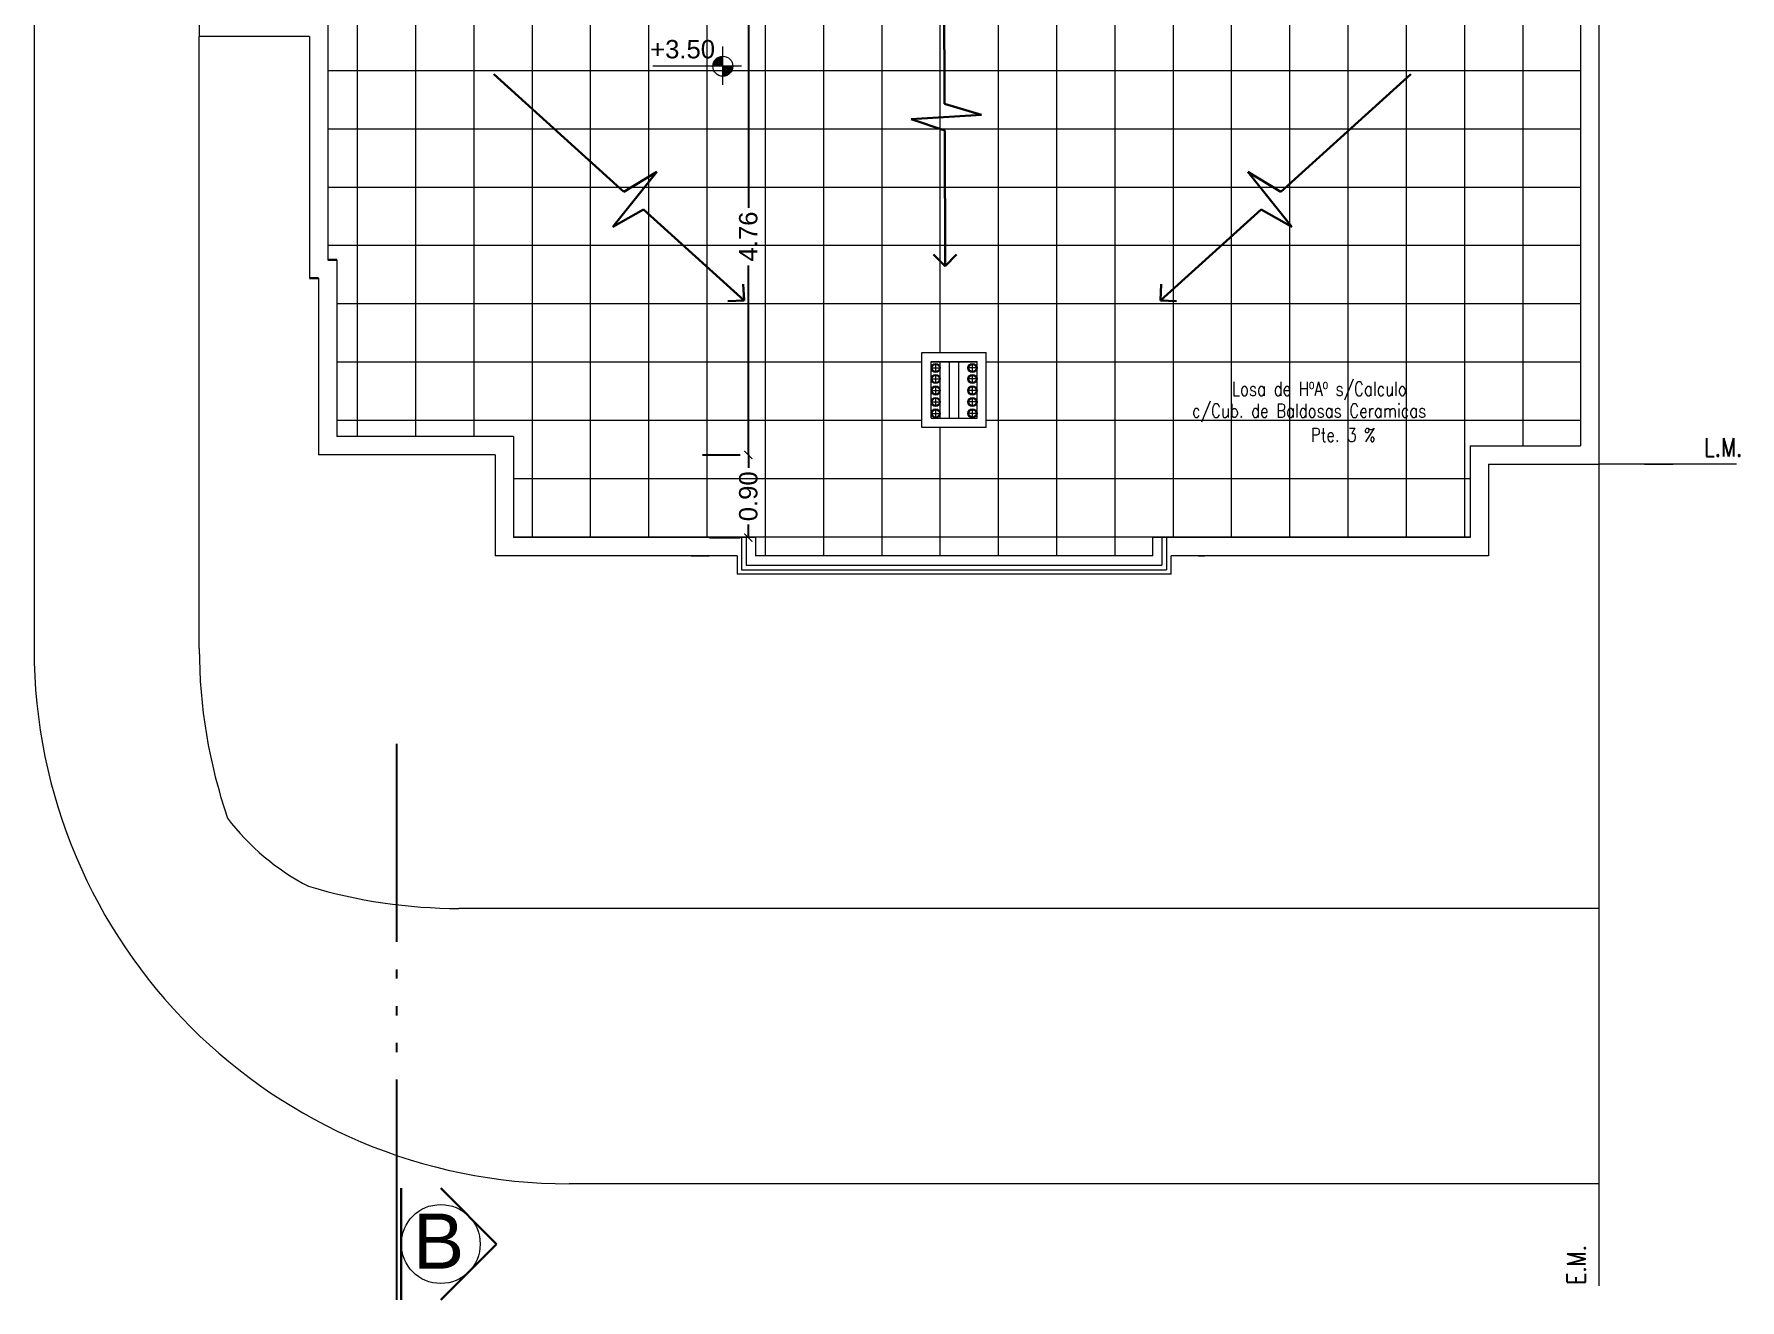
# Model space of a CAD drawing. Header units: millimetres. Extents: x 1578 to 2210, y 899 to 1032.
# Drawn here: x 1850.04 to 1868.63, y 930.22 to 944.01 of the extents above; entities that cross this region are included whole.
import ezdxf

# ---------------------------------------------------------------- set-up
doc = ezdxf.new("R2010")
doc.units = ezdxf.units.MM
doc.linetypes.add('ACAD_ISO05W100', pattern=[36, 24, -3, 0, -3, 0, -3, 0, -3])
doc.linetypes.add('HIDDEN2', pattern=[4.7625, 3.175, -1.5875])
for name, color, linetype, lineweight in [('COTAS', 7, 'Continuous', 15), ('LINEA DE CORTE', 7, 'ACAD_ISO05W100', 60), ('MUROS', 1, 'Continuous', 30), ('PISOS', 9, 'Continuous', 9), ('TECHOS', 7, 'HIDDEN2', 15), ('TRAMAS', 7, 'Continuous', 15), ('UMBRALES', 7, 'Continuous', 18)]:
    doc.layers.add(name, color=color, linetype=linetype, lineweight=lineweight)
doc.styles.add('ROMANS', font='romans', dxfattribs={"height": 0.06})
doc.styles.add('STYLE1', font='ARIAL.TTF')
doc.dimstyles.get("Standard").update_dxf_attribs({"dimscale": 0, "dimtxt": 0.2, "dimasz": 0.09, "dimexe": 0.09, "dimexo": 0.5, "dimgap": 0.05, "dimtad": 0, "dimzin": 0, "dimdsep": 46, "dimtxsty": 'STYLE1', "dimblk1": 'ARCHTICK', "dimblk2": 'ARCHTICK', "dimsah": 1, "dimcen": 0, "dimadec": 0, "dimazin": 0, "dimtfac": 1, "dimtofl": 0, "dimtmove": 2, "dimatfit": 3, "dimldrblk": 'ARCHTICK', "dimfxl": 1, "dimtolj": 1, "dimtzin": 0, "dimarcsym": 0})

# ---------------------------------------------------------------- blocks, each defined once
blk = doc.blocks.new('_ARCHTICK')
at = {"color": 0, "linetype": 'ByBlock', "const_width": 0.15}
blk.add_lwpolyline([(-0.5, -0.5), (0.5, 0.5)], dxfattribs=at)
blk = doc.blocks.new('*D251')
at = {"layer": 'COTAS', "color": 0, "lineweight": -2}
for p, q in [((1857.401, 939.421), (1857.734, 939.421)), ((1857.824, 939.421), (1857.824, 939.28)), ((1857.401, 938.521), (1857.734, 938.521)), ((1857.824, 938.521), (1857.824, 938.662))]:
    blk.add_line(p, q, dxfattribs=at)
at = {"layer": 'DEFPOINTS', "color": 0}
for p in [(1857.824, 939.421), (1857.901, 939.421), (1857.901, 938.521)]:
    blk.add_point(p, dxfattribs=at)
at = {"layer": 'COTAS', "color": 0, "lineweight": -2, "xscale": 0.09, "yscale": 0.09, "zscale": 0.09}
for p, rotation in [((1857.824, 939.421), 90), ((1857.824, 938.521), 270)]:
    blk.add_blockref('_ARCHTICK', p, dxfattribs=dict(at, rotation=rotation))
at = {"layer": 'COTAS', "color": 0, "insert": (1857.824, 938.971), "char_height": 0.2, "attachment_point": 5, "rotation": 90, "style": 'STYLE1'}
blk.add_mtext('\\A1;0.90', dxfattribs=at)
blk = doc.blocks.new('*D252')
at = {"layer": 'COTAS', "color": 0, "lineweight": -2}
for p, q in [((1857.824, 944.181), (1857.824, 942.115)), ((1858.324, 944.181), (1857.914, 944.181)), ((1857.824, 939.421), (1857.824, 941.487)), ((1857.324, 939.421), (1857.734, 939.421))]:
    blk.add_line(p, q, dxfattribs=at)
at = {"layer": 'DEFPOINTS', "color": 0}
for p in [(1857.824, 944.181), (1857.824, 944.181), (1857.824, 939.421)]:
    blk.add_point(p, dxfattribs=at)
at = {"layer": 'COTAS', "color": 0, "lineweight": -2, "xscale": 0.09, "yscale": 0.09, "zscale": 0.09}
for p, rotation in [((1857.824, 944.181), 90), ((1857.824, 939.421), 270)]:
    blk.add_blockref('_ARCHTICK', p, dxfattribs=dict(at, rotation=rotation))
at = {"layer": 'COTAS', "color": 0, "insert": (1857.824, 941.801), "char_height": 0.2, "attachment_point": 5, "rotation": 90, "style": 'STYLE1'}
blk.add_mtext('\\A1;4.76', dxfattribs=at)

msp = doc.modelspace()

# ---------------------------------------------------------------- hatches: boundary and pattern name
at = {"layer": 'COTAS', "ltscale": 0.1}
h = msp.add_hatch(color=256, dxfattribs=at)
h.paths.add_polyline_path([(1857.546, 943.656), (1857.655, 943.656, -0.414214), (1857.546, 943.547)])
h.paths.add_polyline_path([(1857.546, 943.765), (1857.546, 943.656), (1857.437, 943.656, -0.414214)])
at = {"layer": 'PISOS', "ltscale": 0.05}
h = msp.add_hatch(dxfattribs=at)
h.set_pattern_fill('NET', color=256, scale=0.2, style=0)
h.paths.add_polyline_path([(1858.591, 945.869), (1858.591, 945.839), (1858.491, 945.839), (1858.491, 945.939), (1858.521, 945.939), (1858.521, 949.514), (1858.491, 949.514), (1858.491, 949.614), (1857.966, 949.614), (1857.966, 949.964), (1858.521, 949.964), (1858.521, 951.411), (1858.491, 951.411), (1858.491, 951.481), (1857.866, 951.481), (1857.016, 951.481), (1854.316, 951.481), (1854.316, 951.456), (1854.066, 951.456), (1854.066, 951.706), (1854.091, 951.706), (1854.091, 952.081), (1853.735, 952.081, -1), (1853.647, 952.081), (1853.241, 952.081), (1853.241, 949.564), (1852.041, 949.564), (1852.041, 944.181), (1853.241, 944.181), (1853.241, 941.546), (1853.341, 941.546), (1853.341, 939.621), (1855.266, 939.621), (1855.266, 938.521), (1857.901, 938.521), (1857.901, 938.321), (1862.231, 938.321), (1862.231, 938.521), (1865.691, 938.521), (1865.691, 939.521), (1866.891, 939.521), (1866.891, 945.869), (1865.291, 945.869), (1865.291, 945.839), (1865.191, 945.839), (1865.191, 945.869), (1863.591, 945.869), (1863.591, 945.839), (1863.491, 945.839), (1863.491, 945.869), (1861.891, 945.869), (1861.891, 945.839), (1861.791, 945.839), (1861.791, 945.869), (1860.191, 945.869), (1860.191, 945.839), (1860.091, 945.839), (1860.091, 945.869)])
h.paths.add_polyline_path([(1859.716, 940.539), (1860.416, 940.539), (1860.416, 939.721), (1859.716, 939.721)], flags=16)
h.paths.add_polyline_path([(1859.816, 940.439), (1860.316, 940.439), (1860.316, 939.821), (1859.816, 939.821)], flags=0)
h.paths.add_polyline_path([(1859.916, 940.369, -0.414214), (1859.866, 940.319), (1859.866, 940.299, -0.414214), (1859.916, 940.249, -1), (1859.816, 940.249, -0.414214), (1859.866, 940.299), (1859.866, 940.319, -0.414214), (1859.816, 940.369, -1)], flags=0)
h.paths.add_polyline_path([(1859.906, 940.369, -1), (1859.827, 940.369, -1)], flags=0)
h.paths.add_polyline_path([(1860.316, 940.369, -0.414214), (1860.266, 940.319), (1860.266, 940.299, -0.414214), (1860.316, 940.249, -1), (1860.216, 940.249, -0.414214), (1860.266, 940.299), (1860.266, 940.319, -0.414214), (1860.216, 940.369, -1)], flags=0)
h.paths.add_polyline_path([(1860.306, 940.369, -1), (1860.227, 940.369, -1)], flags=0)
h.paths.add_polyline_path([(1859.906, 940.249, -1), (1859.827, 940.249, -1)], flags=0)
h.paths.add_polyline_path([(1860.306, 940.249, -1), (1860.227, 940.249, -1)], flags=0)
h.paths.add_polyline_path([(1859.916, 940.124, -1), (1859.816, 940.124, -1)], flags=0)
h.paths.add_polyline_path([(1860.316, 940.124, -1), (1860.216, 940.124, -1)], flags=0)
h.paths.add_polyline_path([(1859.916, 939.999, -1), (1859.816, 939.999, -1)], flags=0)
h.paths.add_polyline_path([(1860.316, 939.999, -1), (1860.216, 939.999, -1)], flags=0)
h.paths.add_polyline_path([(1859.916, 939.874, -1), (1859.816, 939.874, -1)], flags=0)
h.paths.add_polyline_path([(1860.316, 939.874, -1), (1860.216, 939.874, -1)], flags=0)

# ---------------------------------------------------------------- linework, layer by layer
at = {"layer": 'COTAS', "ltscale": 0.05}
for p, q in [((1851.841, 949.764), (1851.841, 943.981)), ((1853.241, 944.181), (1853.241, 941.546)), ((1853.041, 943.981), (1851.841, 943.981)), ((1853.041, 943.981), (1853.041, 941.346)), ((1853.341, 941.546), (1853.341, 939.621)), ((1853.141, 940.846), (1853.141, 939.893)), ((1853.141, 940.846), (1853.141, 939.893)), ((1855.266, 939.621), (1853.341, 939.621)), ((1854.566, 939.421), (1853.673, 939.421)), ((1854.566, 939.421), (1853.673, 939.421)), ((1867.591, 939.321), (1867.902, 939.321))]:
    msp.add_line(p, q, dxfattribs=at)
at = {"layer": 'COTAS', "ltscale": 0.1}
for p, q in [((1857.546, 943.452), (1857.546, 943.872)), ((1857.749, 943.656), (1856.783, 943.656)), ((1859.816, 940.369), (1859.916, 940.369)), ((1859.866, 940.319), (1859.866, 940.419)), ((1860.316, 940.369), (1860.216, 940.369)), ((1860.266, 940.319), (1860.266, 940.419)), ((1859.816, 940.249), (1859.916, 940.249)), ((1859.866, 940.199), (1859.866, 940.299)), ((1859.866, 940.074), (1859.866, 940.174)), ((1860.316, 940.249), (1860.216, 940.249)), ((1860.266, 940.199), (1860.266, 940.299)), ((1860.266, 940.074), (1860.266, 940.174)), ((1859.816, 940.124), (1859.916, 940.124)), ((1859.816, 939.999), (1859.916, 939.999)), ((1859.866, 939.949), (1859.866, 940.049)), ((1860.316, 940.124), (1860.216, 940.124)), ((1860.316, 939.999), (1860.216, 939.999)), ((1860.266, 939.949), (1860.266, 940.049)), ((1859.816, 939.874), (1859.916, 939.874)), ((1859.866, 939.824), (1859.866, 939.924)), ((1860.316, 939.874), (1860.216, 939.874)), ((1860.266, 939.824), (1860.266, 939.924))]:
    msp.add_line(p, q, dxfattribs=at)
at = {"layer": 'COTAS'}
for p, q in [((1862.231, 938.321), (1862.231, 938.521)), ((1857.751, 938.171), (1862.381, 938.171)), ((1857.801, 938.221), (1862.331, 938.221))]:
    msp.add_line(p, q, dxfattribs=at)
at = {"layer": 'COTAS', "ltscale": 0.1}
for centre, radius in [((1857.546, 943.656), 0.109), ((1854.472, 930.825), 0.43)]:
    msp.add_circle(centre, radius, dxfattribs=at)
at = {"layer": 'LINEA DE CORTE', "lineweight": -2, "ltscale": 0.1}
msp.add_line((1853.992, 930.216), (1853.992, 936.274), dxfattribs=at)
at = {"layer": 'MUROS', "ltscale": 0.05}
for p, q in [((1859.963, 943.245), (1859.957, 945.156)), ((1856.468, 942.287), (1855.049, 943.569)), ((1863.625, 942.287), (1865.044, 943.569)), ((1859.963, 943.245), (1860.365, 943.126)), ((1860.365, 943.126), (1859.599, 943.078)), ((1859.599, 943.078), (1859.964, 942.956)), ((1859.968, 941.479), (1859.964, 942.956)), ((1856.826, 942.506), (1856.346, 941.906)), ((1856.468, 942.287), (1856.826, 942.506)), ((1863.625, 942.287), (1863.267, 942.506)), ((1863.267, 942.506), (1863.747, 941.906)), ((1856.346, 941.906), (1856.682, 942.094)), ((1857.778, 941.104), (1856.682, 942.094)), ((1862.315, 941.104), (1863.411, 942.094)), ((1863.747, 941.906), (1863.411, 942.094)), ((1859.843, 941.604), (1859.968, 941.479)), ((1859.968, 941.479), (1860.093, 941.604)), ((1857.778, 941.104), (1857.769, 941.281)), ((1862.315, 941.104), (1862.324, 941.281)), ((1857.601, 941.095), (1857.778, 941.104)), ((1862.491, 941.095), (1862.315, 941.104))]:
    msp.add_line(p, q, dxfattribs=at)
at = {"layer": 'MUROS'}
for p, q in [((1853.341, 941.546), (1853.241, 941.546)), ((1853.141, 941.346), (1853.041, 941.346))]:
    msp.add_line(p, q, dxfattribs=at)
at = {"layer": 'MUROS', "color": 0, "ltscale": 0.15}
for p, q in [((1854.042, 930.216), (1854.042, 931.434)), ((1854.472, 931.434), (1855.081, 930.825)), ((1854.472, 930.216), (1855.081, 930.825))]:
    msp.add_line(p, q, dxfattribs=at)
at = {"layer": 'TECHOS'}
for p, q in [((1857.751, 938.521), (1857.751, 938.171)), ((1857.801, 938.521), (1857.801, 938.221)), ((1862.331, 938.521), (1862.331, 938.221)), ((1862.381, 938.521), (1862.381, 938.171))]:
    msp.add_line(p, q, dxfattribs=at)
at = {"layer": 'TRAMAS'}
for p, q in [((1851.841, 937.311), (1851.841, 943.981)), ((1867.091, 939.321), (1867.091, 930.369)), ((1867.091, 934.481), (1854.671, 934.481))]:
    msp.add_line(p, q, dxfattribs=at)
at = {"layer": 'TRAMAS', "ltscale": 0.1}
for centre, radius in [((1859.866, 940.369), 0.05), ((1859.866, 940.369), 0.0396), ((1860.266, 940.369), 0.05), ((1860.266, 940.369), 0.0396), ((1859.866, 940.249), 0.05), ((1859.866, 940.124), 0.05), ((1859.866, 940.249), 0.0396), ((1859.866, 940.124), 0.0396), ((1860.266, 940.249), 0.05), ((1860.266, 940.124), 0.05), ((1860.266, 940.249), 0.0396), ((1860.266, 940.124), 0.0396), ((1859.866, 939.999), 0.05), ((1859.866, 939.999), 0.0396), ((1860.266, 939.999), 0.05), ((1860.266, 939.999), 0.0396), ((1859.866, 939.874), 0.05), ((1859.866, 939.874), 0.0396), ((1860.266, 939.874), 0.05), ((1860.266, 939.874), 0.0396)]:
    msp.add_circle(centre, radius, dxfattribs=at)
at = {"layer": 'TRAMAS'}
for centre, radius, start, end in [((1857.521, 937.311), 5.68, 180, 198.9608), ((1854.195, 937.001), 2.558, 216.8891, 242.9563), ((1854.671, 940.161), 5.68, 253.2292, 270)]:
    msp.add_arc(centre, radius, start, end, dxfattribs=at)
at = {"layer": 'UMBRALES'}
for p, q in [((1867.091, 959.481), (1867.091, 939.321)), ((1866.891, 949.514), (1866.891, 939.521)), ((1850.041, 945.311), (1850.041, 938.211)), ((1859.716, 939.721), (1859.716, 940.539)), ((1859.716, 940.539), (1860.416, 940.539)), ((1860.416, 939.721), (1860.416, 940.539)), ((1859.816, 939.821), (1859.816, 940.439)), ((1859.816, 940.439), (1860.316, 940.439)), ((1860.016, 939.821), (1860.016, 940.439)), ((1860.116, 939.821), (1860.116, 940.439)), ((1860.316, 939.821), (1860.316, 940.439)), ((1859.816, 939.821), (1860.316, 939.821)), ((1855.266, 939.621), (1855.266, 938.521)), ((1860.416, 939.721), (1859.716, 939.721)), ((1855.066, 939.421), (1855.066, 938.321)), ((1865.691, 939.521), (1865.691, 938.521)), ((1865.691, 939.521), (1866.891, 939.521)), ((1865.891, 939.321), (1865.891, 938.321)), ((1865.891, 939.321), (1867.091, 939.321)), ((1868.591, 939.321), (1867.091, 939.321)), ((1857.901, 938.521), (1855.266, 938.521)), ((1857.901, 938.521), (1857.901, 938.321)), ((1862.231, 938.321), (1862.231, 938.521)), ((1865.691, 938.521), (1862.231, 938.521)), ((1857.701, 938.321), (1855.066, 938.321)), ((1857.201, 938.321), (1857.397, 938.321)), ((1857.701, 938.321), (1857.701, 938.121)), ((1862.231, 938.321), (1857.901, 938.321)), ((1865.891, 938.321), (1862.431, 938.321)), ((1862.431, 938.121), (1862.431, 938.321)), ((1862.731, 938.321), (1862.795, 938.321)), ((1862.731, 938.321), (1862.795, 938.321)), ((1850.041, 938.211), (1850.041, 937.311)), ((1862.431, 938.121), (1857.701, 938.121)), ((1861.096, 931.481), (1855.871, 931.481)), ((1867.091, 931.481), (1861.096, 931.481))]:
    msp.add_line(p, q, dxfattribs=at)
at = {"layer": 'UMBRALES', "ltscale": 0.1}
for p in [(1853.141, 941.346), (1855.066, 939.421)]:
    msp.add_line(p, (1853.141, 939.421), dxfattribs=at)
at = {"layer": 'UMBRALES'}
msp.add_arc((1855.871, 937.311), 5.83, 180, 270, dxfattribs=at)

# ---------------------------------------------------------------- texts
at = {"layer": 'COTAS', "style": 'STYLE1'}
msp.add_text('+3.50', height=0.2, dxfattribs=at).set_placement((1856.754, 943.742))
at = {"layer": 'COTAS', "style": 'ROMANS', "width": 0.8}
for s, height, p in [('Losa de HºAº s/Calculo', 0.15, (1863.095, 940.067)), ('c/Cub. de Baldosas Ceramicas', 0.15, (1862.66, 939.828)), ('Pte. 3 %', 0.15, (1863.953, 939.564)), ('L.M.', 0.2, (1868.238, 939.406))]:
    msp.add_text(s, height=height, dxfattribs=at).set_placement(p)
msp.add_text('E.M.', height=0.2, rotation=90, dxfattribs=at).set_placement((1866.948, 930.382))
at = {"layer": 'MUROS', "color": 0, "ltscale": 0.15, "style": 'STYLE1'}
msp.add_text('B', height=0.6, dxfattribs=at).set_placement((1854.169, 930.557))

# ---------------------------------------------------------------- dimensions: what is measured, and where the dimension line sits
at = {"layer": 'COTAS'}
for base, p1, p2, picture, middle in [((1857.824, 944.181), (1857.824, 939.421), (1857.824, 944.181), '*D252', (1857.824, 941.801)), ((1857.824, 939.421), (1857.901, 938.521), (1857.901, 939.421), '*D251', (1857.824, 938.971))]:
    dim = msp.add_linear_dim(base=base, p1=p1, p2=p2, angle=90, dimstyle='Standard', override={"dimscale": 1}, dxfattribs=at)
    dim.commit()
    dim.dimension.update_dxf_attribs({"geometry": picture, "text_midpoint": middle})

doc.saveas('drawing.dxf')
